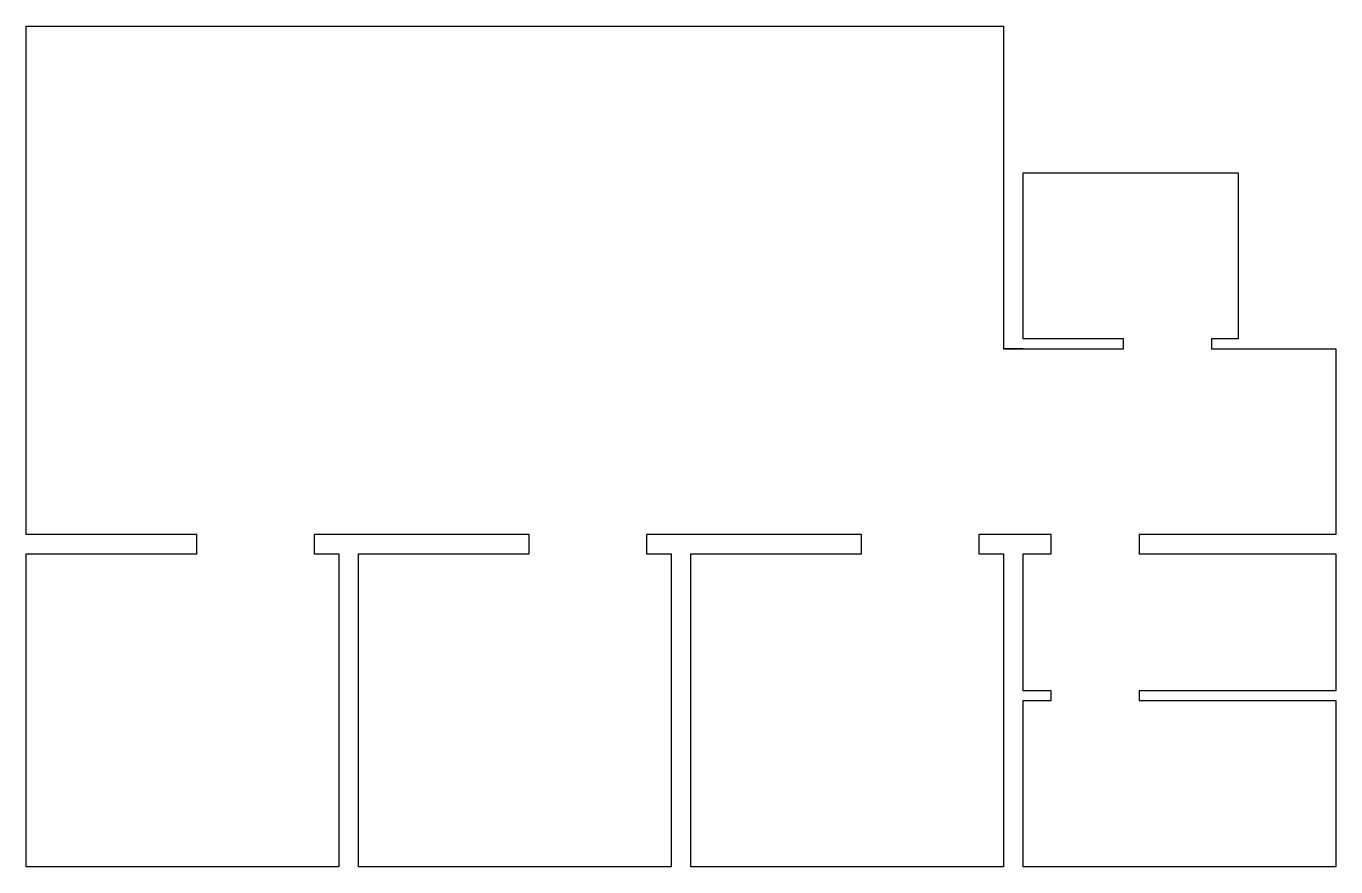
# Model space of a CAD drawing. Header units: millimetres. Extents: x 1913 to 15313, y -2095 to 6505.
import ezdxf

# ---------------------------------------------------------------- set-up
doc = ezdxf.new("R2010")
doc.units = ezdxf.units.MM
doc.layers.add('solid', color=6, linetype='Continuous')

msp = doc.modelspace()

# ---------------------------------------------------------------- linework, layer by layer
at = {"layer": 'solid'}
msp.add_lwpolyline([(15313, 3205), (15313, 2899), (15313, 1499), (15313, 1305), (13301, 1305), (13301, 1105), (15313, 1105), (15313, -295), (13301, -295), (13301, -395), (15313, -395), (15313, -2095), (14713, -2095), (12713, -2095), (12113, -2095), (12113, -395), (12401, -395), (12401, -295), (12113, -295), (12113, 1105), (12401, 1105), (12401, 1305), (11659, 1305), (11659, 1105), (11913, 1105), (11913, -2095), (11313, -2095), (9313, -2095), (8713, -2095), (8713, 1105), (10459, 1105), (10459, 1305), (8259, 1305), (8259, 1105), (8513, 1105), (8513, -2095), (7913, -2095), (5913, -2095), (5313, -2095), (5313, 1105), (7059, 1105), (7059, 1305), (4859, 1305), (4859, 1105), (5113, 1105), (5113, -2095), (4513, -2095), (2513, -2095), (1913, -2095), (1913, 1105), (3659, 1105), (3659, 1305), (1913, 1305), (1913, 6505), (2513, 6505), (4513, 6505), (5913, 6505), (7913, 6505), (9313, 6505), (11313, 6505), (11913, 6505), (11913, 3205), (13141, 3205), (13141, 3305), (12113, 3305), (12113, 5005), (14313, 5005), (14313, 3305), (14041, 3305), (14041, 3205), (14413, 3205)], close=True, dxfattribs=at)
msp.add_lwpolyline([(12113, 3205), (11913, 3205)], dxfattribs=at)

doc.saveas('drawing.dxf')
